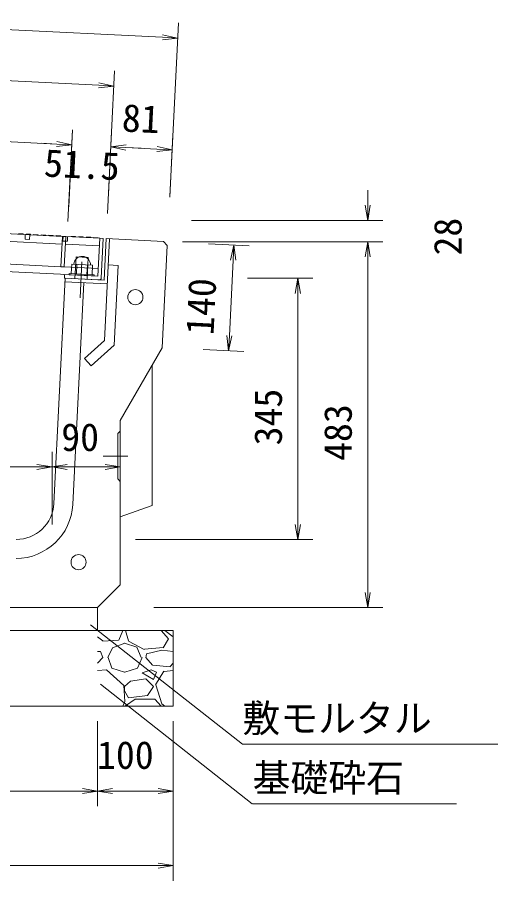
# Model space of a CAD drawing. Units: millimetres, scale not verified. Extents: x 0 to 84100, y 0 to 59400.
# Drawn here: x 39502 to 42674, y 46701 to 52403 of the extents above; entities that cross this region are included whole.
import ezdxf
from ezdxf.enums import TextEntityAlignment as Align

# ---------------------------------------------------------------- set-up
doc = ezdxf.new("R2010")
doc.units = ezdxf.units.MM
doc.header["$LTSCALE"] = 100
for name, color, linetype, lineweight in [('D-STR-DIM（寸法）', 7, 'Continuous', 18), ('D-STR-HTXT（旗揚げ）', 7, 'Continuous', 18), ('D-STR-STR1（構造物）', 7, 'Continuous', 18), ('D-STR-STRn（構造物）', 7, 'Continuous', 18), ('D-STR（構造物外形線）', 1, 'Continuous', 18)]:
    doc.layers.add(name, color=color, linetype=linetype, lineweight=lineweight)
doc.layers.add('D-STR-TXT（文字）', color=7, linetype='Continuous')
doc.styles.add('ＭＳ ゴシック', font='')
doc.styles.get('ＭＳ ゴシック').set_extended_font_data('MS Gothic')

msp = doc.modelspace()

# ---------------------------------------------------------------- linework, layer by layer
at = {"layer": 'D-STR-DIM（寸法）'}
for p, q in [((37813.7, 52403), (40460.4, 52270.6)), ((40508, 51219.6), (40565.3, 52365.5)), ((40560.3, 52265.6), (40459.6, 52254)), ((40560.3, 52265.6), (40460.4, 52270.6)), ((40461.3, 52287.3), (40560.3, 52265.6)), ((38201.4, 52045.7), (40039.1, 51953.8)), ((40103.5, 51239.8), (40144, 52048.7)), ((40139, 51948.9), (40038.3, 51937.2)), ((40139, 51948.9), (40039.1, 51953.8)), ((40039.9, 51970.5), (40139, 51948.9)), ((38438.5, 51631.9), (39761.9, 51565.8)), ((39836.4, 51053.9), (39866.7, 51660.6)), ((39841.2, 51150.5), (39866.7, 51660.6)), ((40096.8, 51106.2), (40123.9, 51647.8)), ((40103.3, 51234.8), (40123.9, 51647.8)), ((40507.8, 51214.6), (40528.4, 51627.6)), ((39761.9, 51565.8), (39662, 51570.7)), ((39861.7, 51560.8), (39761, 51549.1)), ((39861.7, 51560.8), (39761, 51549.1)), ((39861.7, 51560.8), (39761.9, 51565.8)), ((39861.7, 51560.8), (39761.9, 51565.8)), ((39762.7, 51582.4), (39861.7, 51560.8)), ((39762.7, 51582.4), (39861.7, 51560.8)), ((40118.9, 51547.9), (40219.6, 51559.6)), ((40118.9, 51547.9), (40219.6, 51559.6)), ((40218, 51526.3), (40118.9, 51547.9)), ((40118.9, 51547.9), (40218.8, 51542.9)), ((40218, 51526.3), (40118.9, 51547.9)), ((40118.9, 51547.9), (40218.8, 51542.9)), ((40424.4, 51549.3), (40523.4, 51527.7)), ((40218.8, 51542.9), (40318.7, 51537.9)), ((40218.8, 51542.9), (40423.5, 51532.7)), ((40523.4, 51527.7), (40422.7, 51516)), ((40523.4, 51527.7), (40423.5, 51532.7)), ((41815, 51162), (41815, 51262)), ((41815, 51062), (41798.3, 51162)), ((41831.7, 51162), (41815, 51062)), ((41815, 51062), (41815, 51162)), ((40652.2, 51062), (41915, 51062)), ((40593.1, 50920.9), (41915, 50920.9)), ((40688.5, 50920.9), (41915, 50920.9)), ((41798.3, 50820.9), (41815, 50920.9)), ((41798.3, 50820.9), (41815, 50920.9)), ((41815, 50920.9), (41831.7, 50820.9)), ((41815, 50920.9), (41815, 50820.9)), ((41815, 50920.9), (41831.7, 50820.9)), ((41815, 50920.9), (41815, 50820.9)), ((40764.2, 50907.4), (41031.8, 50894)), ((40910.3, 50800), (40932, 50899)), ((40932, 50899), (40927, 50799.1)), ((40932, 50899), (40943.6, 50798.3)), ((41815, 50820.9), (41815, 50720.9)), ((41815, 48604.4), (41815, 50820.9)), ((40902, 50299.7), (40927, 50799.1)), ((41021, 50679.4), (41454, 50679.4)), ((41337.4, 50579.4), (41354, 50679.4)), ((41354, 50679.4), (41370.7, 50579.4)), ((41354, 50679.4), (41354, 50579.4)), ((41354, 49054.4), (41354, 50579.4)), ((40897, 50199.9), (40885.3, 50300.6)), ((40897, 50199.9), (40902, 50299.7)), ((40918.6, 50298.9), (40897, 50199.9)), ((40729.2, 50208.3), (40996.9, 50194.9)), ((39731.4, 49054.4), (39731.4, 49533.7)), ((39731.4, 49054.4), (39731.4, 49533.7)), ((40181.4, 48754.4), (40181.4, 49533.7)), ((39631.4, 49450.3), (39731.4, 49433.7)), ((39731.4, 49433.7), (39831.4, 49450.3)), ((40081.4, 49450.3), (40181.4, 49433.7)), ((38481.4, 49433.7), (39631.4, 49433.7)), ((39731.4, 49433.7), (39631.4, 49417)), ((39731.4, 49433.7), (39631.4, 49433.7)), ((39831.4, 49417), (39731.4, 49433.7)), ((39731.4, 49433.7), (39831.4, 49433.7)), ((39831.4, 49433.7), (40081.4, 49433.7)), ((40181.4, 49433.7), (40081.4, 49417)), ((40181.4, 49433.7), (40081.4, 49433.7)), ((41354, 48954.4), (41337.4, 49054.4)), ((41370.7, 49054.4), (41354, 48954.4)), ((41354, 48954.4), (41354, 49054.4)), ((40281.4, 48954.4), (41454, 48954.4)), ((41815, 48504.4), (41798.3, 48604.4)), ((41831.7, 48604.4), (41815, 48504.4)), ((41815, 48504.4), (41815, 48604.4)), ((40402.9, 48504.4), (41915, 48504.4)), ((40031.4, 47754.4), (40031.4, 47193.2)), ((40031.4, 47754.4), (40031.4, 47193.2)), ((40531.4, 47754.4), (40531.4, 47193.2)), ((40531.4, 47754.4), (40531.4, 46700.9)), ((39931.4, 47293.2), (38181.4, 47293.2)), ((39931.4, 47309.9), (40031.4, 47293.2)), ((40031.4, 47293.2), (39931.4, 47276.6)), ((40031.4, 47293.2), (39931.4, 47293.2)), ((40031.4, 47293.2), (40131.4, 47309.9)), ((40131.4, 47276.6), (40031.4, 47293.2)), ((40031.4, 47293.2), (40131.4, 47293.2)), ((40131.4, 47293.2), (40431.4, 47293.2)), ((40431.4, 47309.9), (40531.4, 47293.2)), ((40531.4, 47293.2), (40431.4, 47276.6)), ((40531.4, 47293.2), (40431.4, 47293.2)), ((40431.4, 46817.5), (40531.4, 46800.9)), ((40431.4, 46800.9), (37681.4, 46800.9)), ((40531.4, 46800.9), (40431.4, 46784.2)), ((40531.4, 46800.9), (40431.4, 46800.9))]:
    msp.add_line(p, q, dxfattribs=at)
at = {"layer": 'D-STR-HTXT（旗揚げ）'}
for p, q in [((39985.3, 48391.2), (40988, 47602.1)), ((40050.8, 47998.8), (41053.4, 47209.6)), ((42673.6, 47602.1), (40988, 47602.1)), ((42402.5, 47208.3), (41055.1, 47208.3))]:
    msp.add_line(p, q, dxfattribs=at)
at = {"layer": 'D-STR-STR1（構造物）'}
for p, q in [((38338.6, 50978.6), (39796.7, 50905.7)), ((38341.1, 51028.5), (39799.2, 50955.6)), ((39509.8, 50973.6), (39509.6, 50970.1)), ((39539.7, 50972.1), (39509.8, 50973.6)), ((39539.6, 50968.6), (39539.7, 50972.1)), ((39553, 50937.9), (39554.5, 50967.9)), ((39583, 50936.4), (39553, 50937.9)), ((39554.5, 50967.9), (39584.5, 50966.4)), ((39559.7, 50971.1), (39559.5, 50967.6)), ((39589.7, 50969.6), (39559.7, 50971.1)), ((39584.5, 50966.4), (39583, 50936.4)), ((39589.5, 50966.1), (39589.7, 50969.6)), ((39609.7, 50968.6), (39609.5, 50965.1)), ((39639.6, 50967.1), (39609.7, 50968.6)), ((39639.4, 50963.6), (39639.6, 50967.1)), ((39659.6, 50966.1), (39659.4, 50962.6)), ((39689.6, 50964.6), (39659.6, 50966.1)), ((39689.4, 50961.1), (39689.6, 50964.6)), ((39709.5, 50963.6), (39709.4, 50960.1)), ((39739.5, 50962.1), (39709.5, 50963.6)), ((39739.3, 50958.6), (39739.5, 50962.1)), ((39759.5, 50961.1), (39759.3, 50957.6)), ((39789.4, 50959.6), (39759.5, 50961.1)), ((39789.3, 50956.1), (39789.4, 50959.6)), ((39799.2, 50955.6), (39789.3, 50755.9)), ((39821.7, 50954.5), (39799.2, 50955.6)), ((39802.7, 50925.4), (39804.2, 50955.4)), ((39832.7, 50923.9), (39802.7, 50925.4)), ((39804.2, 50955.4), (39834.2, 50953.9)), ((39811.7, 50754.8), (39821.7, 50954.5)), ((39821.7, 50954.5), (40046.4, 50943.3)), ((39834.2, 50953.9), (39832.7, 50923.9)), ((39856.8, 50956.3), (39856.7, 50952.8)), ((39886.8, 50954.8), (39856.8, 50956.3)), ((39886.6, 50951.3), (39886.8, 50954.8)), ((39906.8, 50953.8), (39906.6, 50950.3)), ((39936.7, 50952.3), (39906.8, 50953.8)), ((39936.6, 50948.8), (39936.7, 50952.3)), ((39956.7, 50951.3), (39956.5, 50947.8)), ((39986.7, 50949.8), (39956.7, 50951.3)), ((39986.5, 50946.3), (39986.7, 50949.8)), ((40006.7, 50948.8), (40006.5, 50945.3)), ((40036.6, 50947.3), (40006.7, 50948.8)), ((40033.9, 50693.6), (40046.4, 50943.3)), ((40036.4, 50943.8), (40036.6, 50947.3)), ((40046.4, 50943.3), (40068.9, 50942.1)), ((40068.9, 50942.1), (40055.9, 50682.5)), ((39819.2, 50904.6), (40043.9, 50893.3)), ((38331.1, 50828.8), (39789.3, 50755.9)), ((38328.6, 50778.9), (39786.8, 50705.9)), ((39789.3, 50755.9), (39811.7, 50754.8)), ((39811.7, 50754.8), (40036.4, 50743.5)), ((39857.8, 50709.9), (39860.9, 50772.3)), ((39860.9, 50772.3), (39999.3, 50765.4)), ((39892.4, 50708.2), (39895.5, 50770.6)), ((39928.3, 50788.8), (39916.3, 50550.3)), ((39961.6, 50704.7), (39964.7, 50767.1)), ((39999.3, 50765.4), (39996.2, 50703)), ((39786.8, 50705.9), (39809.2, 50704.8)), ((39809.2, 50704.8), (40033.9, 50693.6)), ((39813, 50679.6), (39814.2, 50704.6)), ((39814.2, 50704.6), (40033.9, 50693.6)), ((39844.2, 50703.1), (39844.6, 50710.6)), ((39926.6, 50699), (39844.2, 50703.1)), ((39844.6, 50710.6), (40009.4, 50702.3)), ((39996.2, 50703), (39857.8, 50709.9)), ((40009, 50694.8), (39926.6, 50699)), ((40009.4, 50702.3), (40009, 50694.8)), ((40040.2, 50668.2), (39813, 50679.6)), ((40181.4, 49670.4), (40165.4, 49654.4)), ((40165.4, 49654.4), (40165.4, 49354.4)), ((40068.3, 49504.4), (40231.5, 49504.4)), ((40165.4, 49354.4), (40181.4, 49338.4))]:
    msp.add_line(p, q, dxfattribs=at)
for centre, radius, start, end in [((39930.1, 50768.9), 55, 357.1376, 177.1376), ((40040.9, 50683.2), 15, 267.1376, 357.1376)]:
    msp.add_arc(centre, radius, start, end, dxfattribs=at)
at = {"layer": 'D-STR-STRn（構造物）'}
for p, q in [((40031.4, 48504.4), (40031.4, 48354.4)), ((40381.4, 48354.4), (38081.4, 48354.4)), ((40031.4, 48354.4), (40531.4, 48354.4)), ((40198.3, 48354.4), (40171.4, 48290.3)), ((40215.4, 48354.1), (40235.4, 48284.1)), ((40500.5, 48299.2), (40450.9, 48354.4)), ((40531.4, 48310.9), (40475.1, 48354.4)), ((40531.4, 48354.4), (40531.4, 47854.4)), ((40065.5, 48284.5), (40031.4, 48310.9)), ((40464.6, 48238.9), (40499.6, 48298.9)), ((40170.8, 48288.9), (40065.8, 48283.9)), ((40210.7, 48269.1), (40130.7, 48239.1)), ((40290.5, 48244.1), (40210.5, 48269.1)), ((40235.3, 48283.8), (40340.3, 48228.8)), ((40320.7, 48174.1), (40290.7, 48244.1)), ((40340.9, 48230.2), (40465.9, 48240.2)), ((40031.4, 48215.5), (40050.1, 48213.6)), ((40065.7, 48174.3), (40050.7, 48214.3)), ((40130.5, 48239), (40100.5, 48174)), ((40350.5, 48173.8), (40355.5, 48198.8)), ((40355.7, 48199.4), (40455.7, 48224.4)), ((40455.1, 48223.6), (40531.4, 48215.5)), ((40031.4, 48138.4), (40065.7, 48175.8)), ((40125.7, 48104.4), (40100.7, 48174.4)), ((40326, 48174.3), (40296, 48104.3)), ((40350.5, 48174.2), (40395.5, 48124.2)), ((40510.7, 48115.8), (40531.4, 48138.4)), ((40031.4, 48088.7), (40090.4, 48093.6)), ((40090.4, 48094.1), (40205.4, 47989.1)), ((40210.3, 48078.8), (40125.3, 48103.8)), ((40295.9, 48103.8), (40210.9, 48078.8)), ((40325.4, 48074.2), (40385.4, 48094.2)), ((40400.7, 48029.3), (40325.7, 48074.3)), ((40385.6, 48094), (40420.6, 48079)), ((40395.9, 48124.4), (40510.9, 48114.4)), ((40420.7, 48079.1), (40400.7, 48029.1)), ((40414.4, 47994.4), (40469.4, 48084.4)), ((40470.4, 48083.6), (40531.4, 48088.7)), ((40209.5, 47983.1), (40249.5, 48018.1)), ((40250, 48019.4), (40350, 48034.4)), ((40350.6, 48034.1), (40400.6, 47984.1)), ((40205.8, 47989.4), (40210.8, 47884.4)), ((40210.5, 47954.2), (40210.5, 47984.2)), ((40400.7, 47984.3), (40360.7, 47924.3)), ((40455.5, 47869), (40415.5, 47994)), ((40235.4, 47909.2), (40210.4, 47954.2)), ((40280.7, 47900.3), (40215.7, 47855.3)), ((40360.4, 47923.9), (40235.4, 47908.9)), ((40410.5, 47899.2), (40280.5, 47899.2)), ((40450.9, 47854.4), (40410.5, 47899.2)), ((37581.4, 47854.4), (40531.4, 47854.4)), ((40211.4, 47885.3), (40198.3, 47854.4)), ((40475.1, 47854.4), (40455.5, 47869.5))]:
    msp.add_line(p, q, dxfattribs=at)
at = {"layer": 'D-STR（構造物外形線）'}
for p, q in [((40074.8, 50666.5), (40088.6, 50941.2)), ((40074.8, 50666.5), (40088.6, 50941.2)), ((40074.8, 50666.5), (40088.6, 50941.2)), ((40077.5, 50268.4), (40111.1, 50940)), ((40088.6, 50941.2), (40468.1, 50922.2)), ((40468.1, 50922.2), (40491.8, 50896)), ((40458, 50219.4), (40491.8, 50896)), ((39889.8, 50820.9), (39882.6, 50676.1)), ((39889.8, 50820.9), (39969.7, 50816.9)), ((39969.7, 50816.9), (39962.5, 50672.1)), ((40102.4, 50767.8), (40167.4, 50764.5)), ((40141, 50238.2), (40167.4, 50764.5)), ((39817.7, 50679.4), (39743.3, 49191.9)), ((39816.5, 50656.9), (40096.2, 50642.9)), ((39817.7, 50679.4), (40074.8, 50666.5)), ((39817.7, 50679.4), (40074.8, 50666.5)), ((39941.4, 50650.7), (39868.1, 49185.6)), ((40077.5, 50268.4), (39946.4, 50149.8)), ((40141, 50238.2), (39990, 50101.6)), ((40458, 50219.4), (40181.4, 49740.3)), ((39946.4, 50149.8), (39990, 50101.6)), ((40391.4, 50104.1), (40391.4, 49178.6)), ((40181.4, 49740.3), (40181.4, 48654.4)), ((40181.4, 49103.6), (40391.4, 49178.6)), ((40181.4, 48654.4), (40031.4, 48504.4)), ((38081.4, 48504.4), (40031.4, 48504.4)), ((38081.4, 48504.4), (40031.4, 48504.4)), ((38081.4, 48504.4), (40031.4, 48504.4))]:
    msp.add_line(p, q, dxfattribs=at)
for centre in [(40281.4, 50554.4), (39906.4, 48804.4)]:
    msp.add_circle(centre, 50, dxfattribs=at)
for radius in [250, 375]:
    msp.add_arc((39493.6, 49204.4), radius, 270, 357.1376, dxfattribs=at)

# ---------------------------------------------------------------- texts
at = {"layer": 'D-STR-DIM（寸法）', "style": 'ＭＳ ゴシック'}
for s, rotation, p in [('81', 357.138, (40186.1, 51594.6)), ('51.5', 357.138, (39672.4, 51296.6)), ('28', 90, (42490, 50829.7)), ('140', 87.138, (40851.9, 50299.1)), ('345', 90, (41304, 49575.7)), ('483', 90, (41765, 49473.4))]:
    msp.add_text(s, height=183.3, rotation=rotation, dxfattribs=at).set_placement(p, align=Align.BOTTOM_LEFT)
for s, p in [('90', (39792.1, 49483.7)), ('100', (40028.2, 47384.6))]:
    msp.add_text(s, height=183.3, dxfattribs=at).set_placement(p, align=Align.BOTTOM_LEFT)
at = {"layer": 'D-STR-TXT（文字）', "style": 'ＭＳ ゴシック'}
for s, p in [('敷モルタル', (40988, 47627.3)), ('基礎砕石', (41055.1, 47233.6))]:
    msp.add_text(s, height=183.3, dxfattribs=at).set_placement(p, align=Align.BOTTOM_LEFT)

doc.saveas('drawing.dxf')
